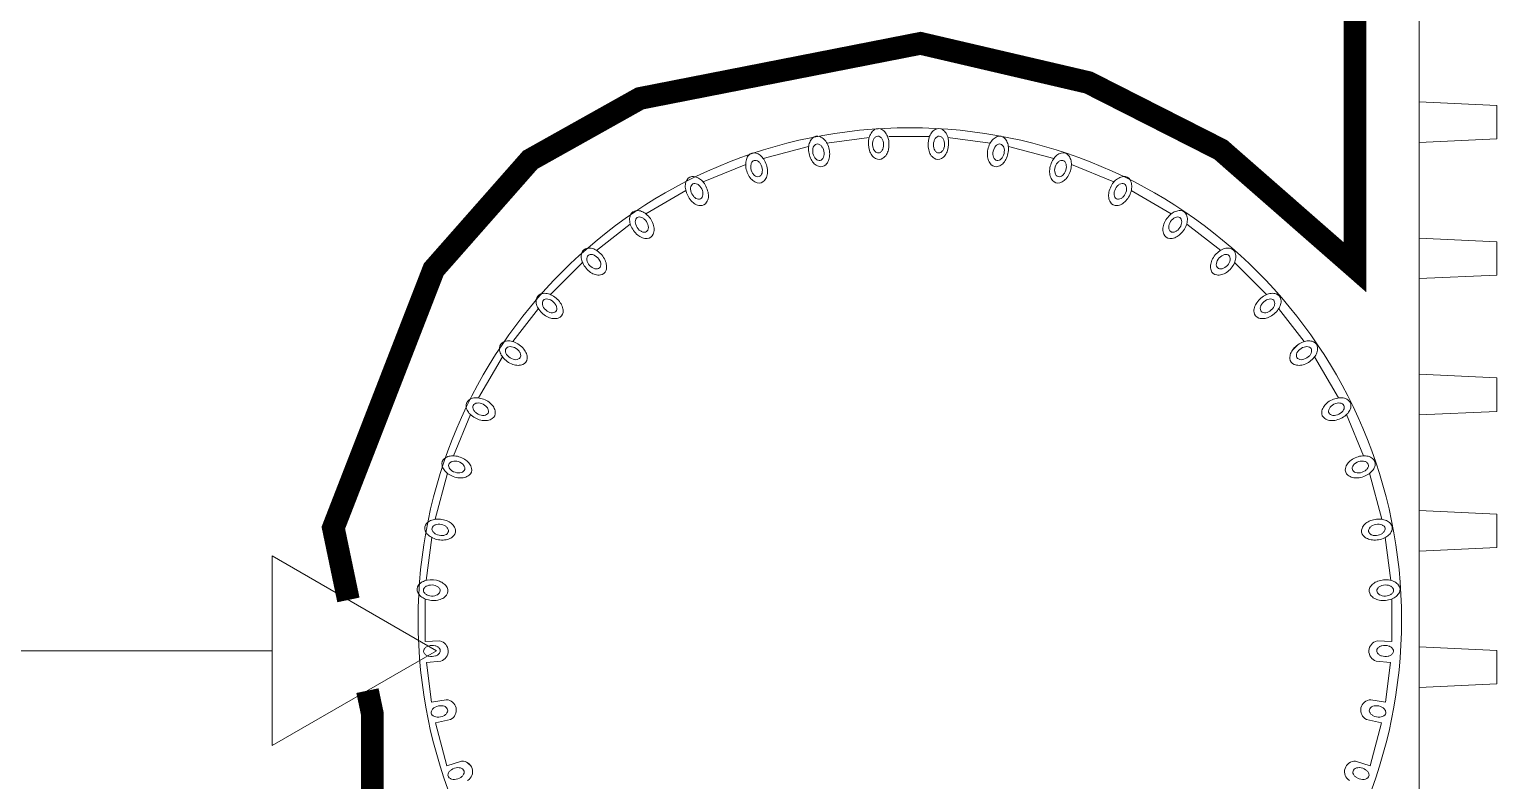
# Model space of a CAD drawing. Header units: millimetres. Extents: x -1245 to 7283, y 1609 to 4579.
# Drawn here: x 5638.9 to 5768.2, y 3062.2 to 3128.4 of the extents above; entities that cross this region are included whole.
import ezdxf

# ---------------------------------------------------------------- set-up
doc = ezdxf.new("R2010")
doc.units = ezdxf.units.MM

msp = doc.modelspace()

# ---------------------------------------------------------------- linework, layer by layer
at = {"lineweight": 5}
for p, q in [((5761.36, 3252.31), (5761.36, 3031.94)), ((5712.89, 3118.87), (5709.16, 3118.38)), ((5714.61, 3118.95), (5718.2, 3118.95)), ((5719.82, 3118.87), (5723.55, 3118.38)), ((5707.55, 3118.07), (5703.55, 3117.02)), ((5725.16, 3118.07), (5729.16, 3117.02)), ((5702, 3116.5), (5698.24, 3114.95)), ((5730.71, 3116.5), (5734.46, 3114.95)), ((5696.72, 3114.2), (5693.19, 3112.15)), ((5735.99, 3114.2), (5739.52, 3112.15)), ((5691.83, 3111.24), (5688.84, 3108.93)), ((5740.88, 3111.24), (5743.87, 3108.93)), ((5687.62, 3107.85), (5684.79, 3105.03)), ((5745.09, 3107.85), (5747.92, 3105.03)), ((5683.73, 3103.8), (5681.48, 3100.9)), ((5748.98, 3103.8), (5751.23, 3100.9)), ((5750.19, 3100.13), (5750.69, 3100.63)), ((5750.61, 3100.55), (5750.6, 3100.56)), ((5680.56, 3099.54), (5678.46, 3095.93)), ((5750.25, 3100.19), (5750.24, 3100.2)), ((5752.15, 3099.54), (5754.25, 3095.93)), ((5677.74, 3094.46), (5676.24, 3090.83)), ((5754.97, 3094.46), (5756.47, 3090.83)), ((5675.71, 3089.29), (5674.64, 3085.24)), ((5757, 3089.29), (5758.07, 3085.24)), ((5674.32, 3083.64), (5673.84, 3079.86)), ((5758.38, 3083.64), (5758.87, 3079.86)), ((5673.74, 3078.18), (5673.74, 3074.47)), ((5758.97, 3078.23), (5758.97, 3074.47)), ((5673.74, 3074.47), (5675.04, 3074.53)), ((5758.97, 3074.47), (5757.67, 3074.53)), ((5660.27, 3073.66), (5566.29, 3073.66)), ((5673.86, 3072.64), (5675.12, 3072.75)), ((5674.31, 3069.13), (5673.86, 3072.64)), ((5758.85, 3072.64), (5757.59, 3072.75)), ((5758.4, 3069.13), (5758.85, 3072.64)), ((5674.31, 3069.13), (5675.61, 3069.35)), ((5758.4, 3069.13), (5757.1, 3069.35)), ((5674.66, 3067.32), (5675.99, 3067.6)), ((5675.67, 3063.52), (5674.66, 3067.32)), ((5758.05, 3067.32), (5756.72, 3067.6)), ((5757.04, 3063.52), (5758.05, 3067.32)), ((5675.67, 3063.52), (5676.96, 3063.93)), ((5677.79, 3063.49), (5677.49, 3063.79)), ((5757.04, 3063.52), (5755.75, 3063.93))]:
    msp.add_line(p, q, dxfattribs=at)
at = {"lineweight": 5, "const_width": 2}
for points in [[(5666.98, 3078.14), (5665.65, 3084.49), (5674.5, 3107.25), (5683.01, 3116.9), (5692.68, 3122.31), (5717.41, 3127.16), (5732.21, 3123.71), (5743.88, 3117.79), (5755.71, 3107.44), (5755.71, 3452.97), (5766.5, 3452.97)], [(4123.59, 3080.33), (4123.59, 3087.08), (4132.52, 3106.5), (4143.95, 3119.17), (4159.99, 3124.29), (4177.52, 3125.34), (4189.3, 3123.34), (4205.09, 3114.51), (4215.82, 3102.58), (4221.66, 3090.82), (4223.26, 3077.24), (4221.25, 3063.17), (4216.81, 3051.25), (4208.13, 3042.47), (4197.63, 3035.71), (4422.1, 3035.71), (5679.41, 3035.71), (5679.41, 3043.06), (5669.09, 3051.91), (5669.09, 3068.11), (5668.66, 3070.15)]]:
    msp.add_lwpolyline(points, dxfattribs=at)
at = {"lineweight": 5}
for points in [[(5761.36, 3122.01), (5768.2, 3121.69), (5768.2, 3118.75), (5761.36, 3118.44)], [(5761.36, 3110.01), (5768.2, 3109.69), (5768.2, 3106.75), (5761.36, 3106.44)], [(5761.36, 3098.01), (5768.2, 3097.69), (5768.2, 3094.75), (5761.36, 3094.44)], [(5761.36, 3086.01), (5768.2, 3085.69), (5768.2, 3082.75), (5761.36, 3082.44)], [(5761.36, 3074.01), (5768.2, 3073.69), (5768.2, 3070.75), (5761.36, 3070.44)]]:
    msp.add_lwpolyline(points, dxfattribs=at)
for points in [[(5707.77, 3116.93, 0.079695), (5708.05, 3116.56, 0.107125), (5708.42, 3116.33, 0.28571), (5709.06, 3116.46, 0.107125), (5709.3, 3116.83, 0.079695), (5709.4, 3117.28, 0.134366), (5709.18, 3118.34, 0.079695), (5708.9, 3118.71, 0.107125), (5708.53, 3118.95, 0.286141), (5707.89, 3118.81, 0.107125), (5707.64, 3118.44, 0.079695), (5707.55, 3117.99, 0.134772), (5707.77, 3116.93)], [(5714.54, 3118.87, -0.134815), (5714.58, 3117.79, -0.079695), (5714.41, 3117.36, -0.107125), (5714.1, 3117.04, -0.286187), (5713.45, 3117.02, -0.107125), (5713.12, 3117.31, -0.079695), (5712.92, 3117.72, -0.13522), (5712.87, 3118.81, -0.079695), (5713.05, 3119.24, -0.107125), (5713.35, 3119.56, -0.286617), (5714, 3119.58, -0.107125), (5714.33, 3119.29, -0.079695), (5714.54, 3118.87, -0.067313)], [(5714.11, 3118.55, -0.13447), (5714.13, 3117.97, -0.079695), (5714.04, 3117.74, -0.107125), (5713.88, 3117.56, -0.28582), (5713.52, 3117.55, -0.107125), (5713.35, 3117.71, -0.079695), (5713.23, 3117.93, -0.134875), (5713.21, 3118.52, -0.079695), (5713.3, 3118.75, -0.107125), (5713.47, 3118.92, -0.286251), (5713.82, 3118.94, -0.107125), (5714, 3118.78, -0.079695), (5714.11, 3118.55, -0.067313)], [(5718.13, 3117.79, 0.079695), (5718.3, 3117.36, 0.107125), (5718.61, 3117.04, 0.285988), (5719.26, 3117.02, 0.107125), (5719.59, 3117.31, 0.079695), (5719.79, 3117.72, 0.134628), (5719.84, 3118.81, 0.079695), (5719.66, 3119.24, 0.107125), (5719.36, 3119.56, 0.286419), (5718.71, 3119.58, 0.107125), (5718.38, 3119.29, 0.079695), (5718.17, 3118.87, 0.135034), (5718.13, 3117.79)], [(5718.58, 3117.97, 0.079695), (5718.67, 3117.74, 0.107125), (5718.83, 3117.56, 0.286355), (5719.19, 3117.55, 0.107125), (5719.36, 3117.71, 0.079695), (5719.48, 3117.93, 0.134973), (5719.5, 3118.52, 0.079695), (5719.41, 3118.75, 0.107125), (5719.24, 3118.92, 0.286786), (5718.89, 3118.94, 0.107125), (5718.71, 3118.78, 0.079695), (5718.6, 3118.55, 0.135379), (5718.58, 3117.97)], [(5725.16, 3117.99, -0.135077), (5724.94, 3116.93, -0.079695), (5724.66, 3116.56, -0.107125), (5724.29, 3116.33, -0.286465), (5723.65, 3116.46, -0.107125), (5723.41, 3116.83, -0.079695), (5723.31, 3117.28, -0.135482), (5723.53, 3118.34, -0.079695), (5723.81, 3118.71, -0.107125), (5724.18, 3118.95, -0.286896), (5724.82, 3118.81, -0.107125), (5725.06, 3118.44, -0.079695), (5725.16, 3117.99, -0.067313)], [(5703.59, 3116.96, -0.135203), (5703.92, 3115.92, -0.079695), (5703.86, 3115.46, -0.107125), (5703.65, 3115.07, -0.285737), (5703.02, 3114.88, -0.107125), (5702.63, 3115.08, -0.079695), (5702.32, 3115.42, -0.134797), (5702, 3116.46, -0.079695), (5702.06, 3116.92, -0.107125), (5702.27, 3117.31, -0.286168), (5702.89, 3117.5, -0.107125), (5703.29, 3117.3, -0.079695), (5703.59, 3116.96, -0.067313)], [(5708.78, 3117.95, 0.079695), (5708.64, 3118.15, 0.107125), (5708.43, 3118.28, 0.285625), (5708.09, 3118.2, 0.107125), (5707.96, 3118.01, 0.079695), (5707.91, 3117.76, 0.134286), (5708.03, 3117.19)], [(5708.03, 3117.19, 0.079695), (5708.18, 3116.99, 0.107125), (5708.38, 3116.86, 0.285194), (5708.72, 3116.94, 0.107125), (5708.86, 3117.13, 0.079695), (5708.91, 3117.38, 0.133881), (5708.79, 3117.95)], [(5724.8, 3117.76, -0.135562), (5724.68, 3117.19, -0.079695), (5724.53, 3116.99, -0.107125), (5724.33, 3116.86, -0.286981), (5723.99, 3116.94, -0.107125), (5723.85, 3117.13, -0.079695), (5723.8, 3117.38, -0.135968), (5723.92, 3117.95, -0.079695), (5724.07, 3118.15, -0.107125), (5724.28, 3118.28, -0.284708), (5724.62, 3118.2, -0.107125), (5724.75, 3118.01, -0.079695), (5724.8, 3117.76, -0.067313)], [(5728.79, 3115.92, 0.079695), (5728.85, 3115.46, 0.107125), (5729.06, 3115.07, 0.286438), (5729.68, 3114.88, 0.107125), (5730.08, 3115.08, 0.079695), (5730.39, 3115.42, 0.135051), (5730.71, 3116.46, 0.079695), (5730.65, 3116.92, 0.107125), (5730.44, 3117.31, 0.286869), (5729.82, 3117.5, 0.107125), (5729.42, 3117.3, 0.079695), (5729.12, 3116.96, 0.135456), (5728.79, 3115.92)], [(5703.3, 3116.55, -0.1351), (5703.47, 3115.99, -0.079695), (5703.44, 3115.74, -0.107125), (5703.33, 3115.53, -0.285628), (5702.99, 3115.43, -0.107125), (5702.78, 3115.53, -0.079695), (5702.61, 3115.72, -0.134694), (5702.44, 3116.28, -0.079695), (5702.47, 3116.53, -0.107125), (5702.59, 3116.74, -0.286059), (5702.92, 3116.84, -0.107125), (5703.13, 3116.74, -0.079695), (5703.3, 3116.55, -0.067313)], [(5729.23, 3115.99, 0.079695), (5729.27, 3115.74, 0.107125), (5729.38, 3115.53, 0.286547), (5729.72, 3115.43, 0.107125), (5729.93, 3115.53, 0.079695), (5730.09, 3115.72, 0.135154), (5730.27, 3116.28, 0.079695), (5730.24, 3116.53, 0.107125), (5730.12, 3116.74, 0.286978), (5729.79, 3116.84, 0.107125), (5729.58, 3116.74, 0.079695), (5729.41, 3116.55, 0.135559), (5729.23, 3115.99)], [(5697.2, 3113.29, 0.079695), (5697.56, 3113, 0.107125), (5697.98, 3112.87, 0.285261), (5698.56, 3113.17, 0.107125), (5698.71, 3113.59, 0.079695), (5698.68, 3114.05, 0.134754), (5698.19, 3115.02, 0.079695), (5697.83, 3115.3, 0.107125), (5697.41, 3115.43, 0.285692), (5696.83, 3115.14, 0.107125), (5696.68, 3114.72, 0.079695), (5696.71, 3114.26, 0.134349), (5697.2, 3113.3)], [(5697.42, 3113.66, 0.079695), (5697.62, 3113.5, 0.107125), (5697.85, 3113.44, 0.285894), (5698.16, 3113.6, 0.107125), (5698.23, 3113.82, 0.079695), (5698.22, 3114.07, 0.13535), (5697.95, 3114.59, 0.079695), (5697.75, 3114.75, 0.107125), (5697.53, 3114.81, 0.286324), (5697.21, 3114.65, 0.107125), (5697.14, 3114.43, 0.079695), (5697.15, 3114.18, 0.134944), (5697.42, 3113.66)], [(5736, 3114.26, -0.1355), (5735.51, 3113.29, -0.079695), (5735.15, 3113, -0.107125), (5734.73, 3112.87, -0.286914), (5734.15, 3113.17, -0.107125), (5734, 3113.59, -0.079695), (5734.02, 3114.05, -0.135905), (5734.52, 3115.02, -0.079695), (5734.88, 3115.3, -0.107125), (5735.3, 3115.43, -0.284641), (5735.88, 3115.14, -0.107125), (5736.02, 3114.72, -0.079695), (5736, 3114.26, -0.067313)], [(5735.56, 3114.18, -0.134904), (5735.29, 3113.66, -0.079695), (5735.09, 3113.5, -0.107125), (5734.86, 3113.44, -0.286281), (5734.55, 3113.6, -0.107125), (5734.47, 3113.82, -0.079695), (5734.49, 3114.07, -0.135309), (5734.76, 3114.59, -0.079695), (5734.96, 3114.75, -0.107125), (5735.18, 3114.81, -0.286712), (5735.5, 3114.65, -0.107125), (5735.57, 3114.43, -0.079695), (5735.56, 3114.18, -0.067313)], [(5692.49, 3110.28, 0.079695), (5692.89, 3110.04, 0.107125), (5693.32, 3109.98, 0.287195), (5693.85, 3110.35, 0.107125), (5693.93, 3110.78, 0.079695), (5693.85, 3111.24, 0.134029), (5693.22, 3112.13, 0.079695), (5692.82, 3112.36, 0.107125), (5692.38, 3112.43, 0.284922), (5691.85, 3112.05, 0.107125), (5691.77, 3111.62, 0.079695), (5691.86, 3111.16, 0.136169), (5692.49, 3110.27)], [(5740.85, 3111.17, -0.136225), (5740.22, 3110.28, -0.079695), (5739.82, 3110.04, -0.107125), (5739.39, 3109.98, -0.28498), (5738.86, 3110.35, -0.107125), (5738.78, 3110.78, -0.079695), (5738.86, 3111.24, -0.134085), (5739.49, 3112.13, -0.079695), (5739.89, 3112.36, -0.107125), (5740.32, 3112.43, -0.285411), (5740.86, 3112.05, -0.107125), (5740.94, 3111.62, -0.079695), (5740.85, 3111.16, -0.067313)], [(5693.06, 3111.69, -0.135165), (5693.38, 3111.2, -0.079695), (5693.42, 3110.95, -0.107125), (5693.36, 3110.72, -0.285698), (5693.07, 3110.53, -0.107125), (5692.83, 3110.58, -0.079695), (5692.62, 3110.71, -0.13476), (5692.31, 3111.2, -0.079695), (5692.27, 3111.45, -0.107125), (5692.32, 3111.68, -0.286128), (5692.62, 3111.87, -0.107125), (5692.85, 3111.83, -0.079695), (5693.06, 3111.69, -0.067313)], [(5739.33, 3111.2, 0.079695), (5739.29, 3110.95, 0.107125), (5739.35, 3110.72, 0.286477), (5739.64, 3110.53, 0.107125), (5739.88, 3110.58, 0.079695), (5740.09, 3110.71, 0.135088), (5740.4, 3111.2, 0.079695), (5740.44, 3111.45, 0.107125), (5740.39, 3111.68, 0.286908), (5740.09, 3111.87, 0.107125), (5739.86, 3111.83, 0.079695), (5739.65, 3111.69, 0.135494), (5739.33, 3111.2)], [(5688.9, 3108.89, -0.136231), (5689.61, 3108.06, -0.079695), (5689.73, 3107.61, -0.107125), (5689.69, 3107.17, -0.286829), (5689.19, 3106.76, -0.107125), (5688.75, 3106.79, -0.079695), (5688.33, 3106.99, -0.135825), (5687.63, 3107.82, -0.079695), (5687.51, 3108.27, -0.107125), (5687.55, 3108.7, -0.28726), (5688.05, 3109.12, -0.107125), (5688.49, 3109.09, -0.079695), (5688.91, 3108.89, -0.067313)], [(5688.48, 3107.41, 0.079695), (5688.71, 3107.31, 0.107125), (5688.94, 3107.3, 0.285868), (5689.2, 3107.54, 0.107125), (5689.22, 3107.78, 0.079695), (5689.14, 3108.02, 0.135326), (5688.74, 3108.45, 0.079695), (5688.51, 3108.55, 0.107125), (5688.28, 3108.55, 0.286299), (5688.02, 3108.32, 0.107125), (5688, 3108.08, 0.079695), (5688.08, 3107.84, 0.13492), (5688.47, 3107.41)], [(5743.1, 3108.06, 0.079695), (5742.98, 3107.61, 0.107125), (5743.02, 3107.17, 0.285346), (5743.52, 3106.76, 0.107125), (5743.96, 3106.79, 0.079695), (5744.38, 3106.99, 0.134023), (5745.08, 3107.82, 0.079695), (5745.2, 3108.27, 0.107125), (5745.15, 3108.7, 0.285776), (5744.66, 3109.12, 0.107125), (5744.22, 3109.09, 0.079695), (5743.8, 3108.89, 0.134429), (5743.1, 3108.06)], [(5744.63, 3107.84, -0.134928), (5744.23, 3107.41, -0.079695), (5744, 3107.31, -0.107125), (5743.77, 3107.3, -0.286307), (5743.51, 3107.54, -0.107125), (5743.49, 3107.78, -0.079695), (5743.57, 3108.02, -0.135334), (5743.97, 3108.45, -0.079695), (5744.2, 3108.55, -0.107125), (5744.43, 3108.55, -0.286738), (5744.69, 3108.32, -0.107125), (5744.71, 3108.08, -0.079695), (5744.63, 3107.84, -0.067313)], [(5684.59, 3103.04, 0.079695), (5685.04, 3102.92, 0.107125), (5685.48, 3102.96, 0.284839), (5685.9, 3103.46, 0.107125), (5685.86, 3103.9, 0.079695), (5685.66, 3104.32, 0.134357), (5684.83, 3105.01, 0.079695), (5684.38, 3105.14, 0.107125), (5683.95, 3105.09, 0.285269), (5683.53, 3104.59, 0.107125), (5683.56, 3104.15, 0.079695), (5683.76, 3103.74, 0.136497), (5684.6, 3103.04)], [(5684.8, 3104.57, -0.135141), (5685.23, 3104.17, -0.079695), (5685.33, 3103.94, -0.107125), (5685.34, 3103.71, -0.285672), (5685.1, 3103.45, -0.107125), (5684.86, 3103.43, -0.079695), (5684.62, 3103.51, -0.134736), (5684.19, 3103.9, -0.079695), (5684.09, 3104.13, -0.107125), (5684.09, 3104.37, -0.286103), (5684.32, 3104.63, -0.107125), (5684.56, 3104.64, -0.079695), (5684.8, 3104.57, -0.067313)], [(5748.95, 3103.74, -0.135897), (5748.11, 3103.04, -0.079695), (5747.67, 3102.92, -0.107125), (5747.23, 3102.96, -0.284633), (5746.81, 3103.46, -0.107125), (5746.85, 3103.9, -0.079695), (5747.05, 3104.32, -0.136303), (5747.88, 3105.01, -0.079695), (5748.33, 3105.14, -0.107125), (5748.76, 3105.09, -0.285063), (5749.18, 3104.59, -0.107125), (5749.15, 3104.15, -0.079695), (5748.95, 3103.74, -0.067313)], [(5747.48, 3104.17, 0.079695), (5747.38, 3103.94, 0.107125), (5747.37, 3103.71, 0.286503), (5747.61, 3103.45, 0.107125), (5747.85, 3103.43, 0.079695), (5748.09, 3103.51, 0.135113), (5748.52, 3103.9, 0.079695), (5748.62, 3104.13, 0.107125), (5748.62, 3104.37, 0.286934), (5748.39, 3104.63, 0.107125), (5748.15, 3104.64, 0.079695), (5747.91, 3104.57, 0.135518), (5747.48, 3104.17)], [(5681.56, 3100.87, -0.134632), (5682.44, 3100.24, -0.079695), (5682.67, 3099.84, -0.107125), (5682.74, 3099.41, -0.285132), (5682.36, 3098.88, -0.107125), (5681.93, 3098.8, -0.079695), (5681.47, 3098.88, -0.134227), (5680.59, 3099.51, -0.079695), (5680.36, 3099.91, -0.107125), (5680.29, 3100.35, -0.285562), (5680.67, 3100.88, -0.107125), (5681.1, 3100.96, -0.079695), (5681.55, 3100.87, -0.067313)], [(5681.5, 3099.34, 0.079695), (5681.74, 3099.3, 0.107125), (5681.98, 3099.36, 0.286077), (5682.17, 3099.65, 0.107125), (5682.12, 3099.89, 0.079695), (5681.98, 3100.1, 0.135522), (5681.49, 3100.41, 0.079695), (5681.24, 3100.45, 0.107125), (5681.01, 3100.4, 0.286507), (5680.82, 3100.1, 0.107125), (5680.87, 3099.87, 0.079695), (5681, 3099.66, 0.135117), (5681.5, 3099.34)], [(5750.27, 3100.24, 0.079695), (5750.04, 3099.84, 0.107125), (5749.97, 3099.41, 0.287044), (5750.35, 3098.88, 0.107125), (5750.78, 3098.8, 0.079695), (5751.24, 3098.88, 0.135621), (5752.12, 3099.51, 0.079695), (5752.35, 3099.91, 0.107125), (5752.42, 3100.35, 0.28477), (5752.04, 3100.88, 0.107125), (5751.61, 3100.96, 0.079695), (5751.16, 3100.87, 0.136027), (5750.27, 3100.24)], [(5751.7, 3099.65, -0.134732), (5751.21, 3099.34, -0.079695), (5750.96, 3099.3, -0.107125), (5750.73, 3099.36, -0.286098), (5750.54, 3099.65, -0.107125), (5750.59, 3099.89, -0.079695), (5750.73, 3100.1, -0.135137), (5751.22, 3100.41, -0.079695), (5751.47, 3100.45, -0.107125), (5751.7, 3100.4, -0.286529), (5751.89, 3100.1, -0.107125), (5751.84, 3099.87, -0.079695), (5751.71, 3099.66, -0.067313)], [(5678.78, 3093.95, 0.079695), (5679.25, 3093.95, 0.107125), (5679.66, 3094.11, 0.284677), (5679.93, 3094.7, 0.107125), (5679.79, 3095.11, 0.079695), (5679.49, 3095.47, 0.134204), (5678.5, 3095.92, 0.079695), (5678.04, 3095.93, 0.107125), (5677.63, 3095.77, 0.285108), (5677.35, 3095.18, 0.107125), (5677.5, 3094.76, 0.079695), (5677.8, 3094.41, 0.136345), (5678.79, 3093.95)], [(5678.58, 3095.47, -0.135338), (5679.1, 3095.2, -0.079695), (5679.26, 3095, -0.107125), (5679.33, 3094.77, -0.285881), (5679.16, 3094.46, -0.107125), (5678.94, 3094.39, -0.079695), (5678.69, 3094.4, -0.134932), (5678.17, 3094.67, -0.079695), (5678.01, 3094.87, -0.107125), (5677.95, 3095.09, -0.286311), (5678.11, 3095.41, -0.107125), (5678.33, 3095.48, -0.079695), (5678.58, 3095.47, -0.067313)], [(5754.91, 3094.42, -0.136049), (5753.93, 3093.95, -0.079695), (5753.46, 3093.95, -0.107125), (5753.05, 3094.11, -0.284794), (5752.78, 3094.7, -0.107125), (5752.92, 3095.11, -0.079695), (5753.22, 3095.47, -0.136455), (5754.21, 3095.92, -0.079695), (5754.67, 3095.93, -0.107125), (5755.08, 3095.77, -0.140149), (5755.3, 3095.51, -0.140149), (5755.35, 3095.18, -0.107125), (5755.21, 3094.76, -0.079695), (5754.91, 3094.41, -0.067313)], [(5753.61, 3095.2, 0.079695), (5753.45, 3095, 0.107125), (5753.38, 3094.77, 0.286294), (5753.55, 3094.46, 0.107125), (5753.77, 3094.39, 0.079695), (5754.02, 3094.4, 0.134916), (5754.54, 3094.67, 0.079695), (5754.7, 3094.87, 0.107125), (5754.76, 3095.09, 0.285864), (5754.6, 3095.41, 0.107125), (5754.38, 3095.48, 0.079695), (5754.13, 3095.47, 0.135322), (5753.61, 3095.2)], [(5676.31, 3090.83, -0.135466), (5677.33, 3090.46, -0.079695), (5677.66, 3090.13, -0.107125), (5677.84, 3089.73, -0.286017), (5677.62, 3089.12, -0.107125), (5677.22, 3088.93, -0.079695), (5676.76, 3088.89, -0.13506), (5675.74, 3089.26, -0.079695), (5675.41, 3089.59, -0.107125), (5675.23, 3089.99, -0.286448), (5675.46, 3090.6, -0.107125), (5675.85, 3090.79, -0.079695), (5676.31, 3090.83, -0.067313)], [(5676.67, 3089.33, 0.079695), (5676.92, 3089.36, 0.107125), (5677.13, 3089.47, 0.284671), (5677.24, 3089.81, 0.107125), (5677.13, 3090.02, 0.079695), (5676.94, 3090.19, 0.134198), (5676.38, 3090.37, 0.079695), (5676.14, 3090.34, 0.107125), (5675.93, 3090.22, 0.285101), (5675.82, 3089.89, 0.107125), (5675.93, 3089.68, 0.079695), (5676.11, 3089.51, 0.136339), (5676.68, 3089.33)], [(5755.38, 3090.46, 0.079695), (5755.05, 3090.13, 0.107125), (5754.87, 3089.73, 0.286158), (5755.09, 3089.12, 0.107125), (5755.49, 3088.93, 0.079695), (5755.95, 3088.89, 0.134788), (5756.97, 3089.26, 0.079695), (5757.3, 3089.59, 0.107125), (5757.48, 3089.99, 0.285727), (5757.25, 3090.6, 0.107125), (5756.86, 3090.79, 0.079695), (5756.39, 3090.83, 0.135193), (5755.38, 3090.46)], [(5756.6, 3089.51, -0.136056), (5756.04, 3089.33, -0.079695), (5755.79, 3089.36, -0.107125), (5755.58, 3089.47, -0.284801), (5755.47, 3089.81, -0.107125), (5755.58, 3090.02, -0.079695), (5755.77, 3090.19, -0.136461), (5756.32, 3090.37, -0.079695), (5756.57, 3090.34, -0.107125), (5756.78, 3090.22, -0.28437), (5756.89, 3089.89, -0.107125), (5756.78, 3089.68, -0.079695), (5756.6, 3089.51, -0.067313)], [(5675.47, 3083.42, 0.079695), (5675.91, 3083.54, 0.107125), (5676.27, 3083.8, 0.285522), (5676.38, 3084.44, 0.107125), (5676.13, 3084.81, 0.079695), (5675.75, 3085.07, 0.135), (5674.68, 3085.25, 0.079695), (5674.23, 3085.13, 0.107125), (5673.87, 3084.87, 0.285952), (5673.76, 3084.23, 0.107125), (5674.01, 3083.86, 0.079695), (5674.4, 3083.6, 0.134594), (5675.46, 3083.42)], [(5758.31, 3083.6, -0.135254), (5757.24, 3083.42, -0.079695), (5756.8, 3083.54, -0.107125), (5756.44, 3083.8, -0.286653), (5756.33, 3084.44, -0.107125), (5756.58, 3084.81, -0.079695), (5756.96, 3085.07, -0.13566), (5758.03, 3085.25, -0.079695), (5758.48, 3085.13, -0.107125), (5758.84, 3084.87, -0.286223), (5758.95, 3084.23, -0.107125), (5758.7, 3083.86, -0.079695), (5758.31, 3083.6, -0.067313)], [(5674.88, 3084.81, -0.13639), (5675.45, 3084.69, -0.079695), (5675.65, 3084.54, -0.107125), (5675.78, 3084.34, -0.286999), (5675.7, 3083.99, -0.107125), (5675.51, 3083.86, -0.079695), (5675.26, 3083.81, -0.135984), (5674.69, 3083.93, -0.079695), (5674.49, 3084.08, -0.107125), (5674.36, 3084.28, -0.284725), (5674.44, 3084.63, -0.107125), (5674.64, 3084.76, -0.079695), (5674.88, 3084.81, -0.067313)], [(5757.26, 3084.69, 0.079695), (5757.05, 3084.54, 0.107125), (5756.93, 3084.34, 0.285177), (5757, 3083.99, 0.107125), (5757.2, 3083.86, 0.079695), (5757.45, 3083.81, 0.13641), (5758.02, 3083.93, 0.079695), (5758.22, 3084.08, 0.107125), (5758.35, 3084.28, 0.284746), (5758.27, 3084.63)], [(5758.27, 3084.63, 0.107125), (5758.07, 3084.76, 0.079695), (5757.83, 3084.81, 0.134269), (5757.26, 3084.69)], [(5757.71, 3079.79, 0.079695), (5757.31, 3079.56, 0.107125), (5757.03, 3079.22, 0.287239), (5757.09, 3078.57, 0.107125), (5757.42, 3078.28, 0.079695), (5757.85, 3078.12, 0.135805), (5758.94, 3078.22, 0.079695), (5759.34, 3078.45, 0.107125), (5759.62, 3078.79, 0.284104), (5759.56, 3079.44, 0.107125), (5759.23, 3079.72, 0.079695), (5758.79, 3079.88, 0.13621), (5757.7, 3079.78)], [(5674.61, 3078.51, 0.079695), (5674.84, 3078.6, 0.107125), (5675.01, 3078.77, 0.285788), (5675.03, 3079.12, 0.107125), (5674.87, 3079.3, 0.079695), (5674.64, 3079.41, 0.13525), (5674.06, 3079.43, 0.079695), (5673.83, 3079.34, 0.107125), (5673.65, 3079.17, 0.286219), (5673.64, 3078.82, 0.107125), (5673.8, 3078.64, 0.079695), (5674.02, 3078.53, 0.134845), (5674.61, 3078.51)], [(5758.69, 3078.53, -0.135003), (5758.1, 3078.51, -0.079695), (5757.87, 3078.6, -0.107125), (5757.7, 3078.77, -0.286387), (5757.68, 3079.12, -0.107125), (5757.84, 3079.3, -0.079695), (5758.07, 3079.41, -0.135409), (5758.65, 3079.43, -0.079695), (5758.88, 3079.34, -0.107125), (5759.05, 3079.17, -0.285956), (5759.07, 3078.82, -0.107125), (5758.91, 3078.64, -0.079695), (5758.69, 3078.53, -0.067313)], [(5675.02, 3073.85, -0.285126), (5675.03, 3073.5, -0.107125), (5674.88, 3073.32, -0.079695), (5674.65, 3073.21, -0.134222), (5674.07, 3073.18, -0.079695), (5673.84, 3073.28, -0.107125), (5673.66, 3073.44, -0.285557), (5673.65, 3073.79, -0.107125), (5673.81, 3073.97, -0.079695), (5674.03, 3074.08, -0.067313)], [(5674.03, 3074.08, -0.134627), (5674.62, 3074.11, -0.079695), (5674.85, 3074.01, -0.107125), (5675.02, 3073.85, -0.140149)], [(5758.09, 3074.11, 0.079695), (5757.86, 3074.01, 0.107125), (5757.69, 3073.85, 0.287049), (5757.67, 3073.5, 0.107125), (5757.83, 3073.32, 0.079695), (5758.06, 3073.21, 0.135626), (5758.64, 3073.18, 0.079695), (5758.87, 3073.28, 0.107125), (5759.05, 3073.44, 0.286618), (5759.06, 3073.79, 0.107125), (5758.9, 3073.97, 0.079695), (5758.68, 3074.08, 0.136032), (5758.09, 3074.11)], [(5675.39, 3067.94, 0.079695), (5675.59, 3068.09, 0.107125), (5675.71, 3068.29, 0.285831), (5675.64, 3068.63, 0.107125), (5675.44, 3068.77, 0.079695), (5675.2, 3068.82, 0.135291), (5674.63, 3068.7, 0.079695), (5674.43, 3068.55, 0.107125), (5674.3, 3068.35, 0.286262), (5674.37, 3068, 0.107125), (5674.57, 3067.87, 0.079695), (5674.81, 3067.82, 0.134885), (5675.39, 3067.94)], [(5757.89, 3067.82, -0.134963), (5757.32, 3067.94, -0.079695), (5757.12, 3068.09, -0.107125), (5756.99, 3068.29, -0.286344), (5757.07, 3068.63, -0.107125), (5757.27, 3068.77, -0.079695), (5757.51, 3068.82, -0.135368), (5758.08, 3068.7, -0.079695), (5758.28, 3068.55, -0.107125), (5758.41, 3068.35, -0.285913), (5758.34, 3068, -0.107125), (5758.14, 3067.87, -0.079695), (5757.89, 3067.82, -0.067313)], [(5677.07, 3063.22, -0.284551), (5677.18, 3062.89, -0.107125), (5677.07, 3062.68, -0.079695), (5676.89, 3062.51, -0.136226), (5676.33, 3062.33, -0.079695), (5676.08, 3062.36, -0.107125), (5675.87, 3062.48, -0.284981), (5675.76, 3062.81, -0.107125), (5675.87, 3063.02, -0.079695), (5676.06, 3063.19, -0.067313)], [(5676.06, 3063.19, -0.134085), (5676.62, 3063.37, -0.079695), (5676.86, 3063.34, -0.107125), (5677.07, 3063.22, -0.140149)], [(5756.09, 3063.37, 0.079695), (5755.84, 3063.34, 0.107125), (5755.64, 3063.22, 0.284921), (5755.53, 3062.89, 0.107125), (5755.64, 3062.68, 0.079695), (5755.82, 3062.51, 0.136169), (5756.38, 3062.33, 0.079695), (5756.63, 3062.36, 0.107125), (5756.84, 3062.48, 0.287194), (5756.94, 3062.81, 0.107125), (5756.84, 3063.02, 0.079695), (5756.65, 3063.19, 0.134028), (5756.1, 3063.37)]]:
    msp.add_lwpolyline(points, format="xyb", dxfattribs=at)
msp.add_lwpolyline([(5660.27, 3065.31), (5674.74, 3073.66), (5660.27, 3082.02)], close=True, dxfattribs=at)
at = {"linetype": 'Continuous', "lineweight": 5}
msp.add_lwpolyline([(5673.92, 3079.88, -0.134449), (5675, 3079.79, -0.079695), (5675.4, 3079.56, -0.107125), (5675.68, 3079.22, -0.284937), (5675.62, 3078.57, -0.107125), (5675.29, 3078.28, -0.079695), (5674.85, 3078.12, -0.134043), (5673.77, 3078.22, -0.079695), (5673.37, 3078.45, -0.107125), (5673.09, 3078.79, -0.285367), (5673.15, 3079.44, -0.107125), (5673.48, 3079.72, -0.079695), (5673.92, 3079.88, -0.067313)], format="xyb", dxfattribs=at)
msp.add_circle((5716.47, 3076.38), 43.35, dxfattribs=at)
at = {"lineweight": 5}
for centre, start, end in [((5674.85, 3073.63), 287.2236, 77.918), ((5757.86, 3073.63), 102.082, 252.7764), ((5675.57, 3068.43), 296.9107, 87.6052), ((5757.14, 3068.43), 92.3948, 243.0893), ((5677, 3063.01), 302.0599, 92.7544), ((5755.71, 3063.01), 87.2456, 237.9401)]:
    msp.add_arc(centre, 0.922, start, end, dxfattribs=at)

doc.saveas('drawing.dxf')
